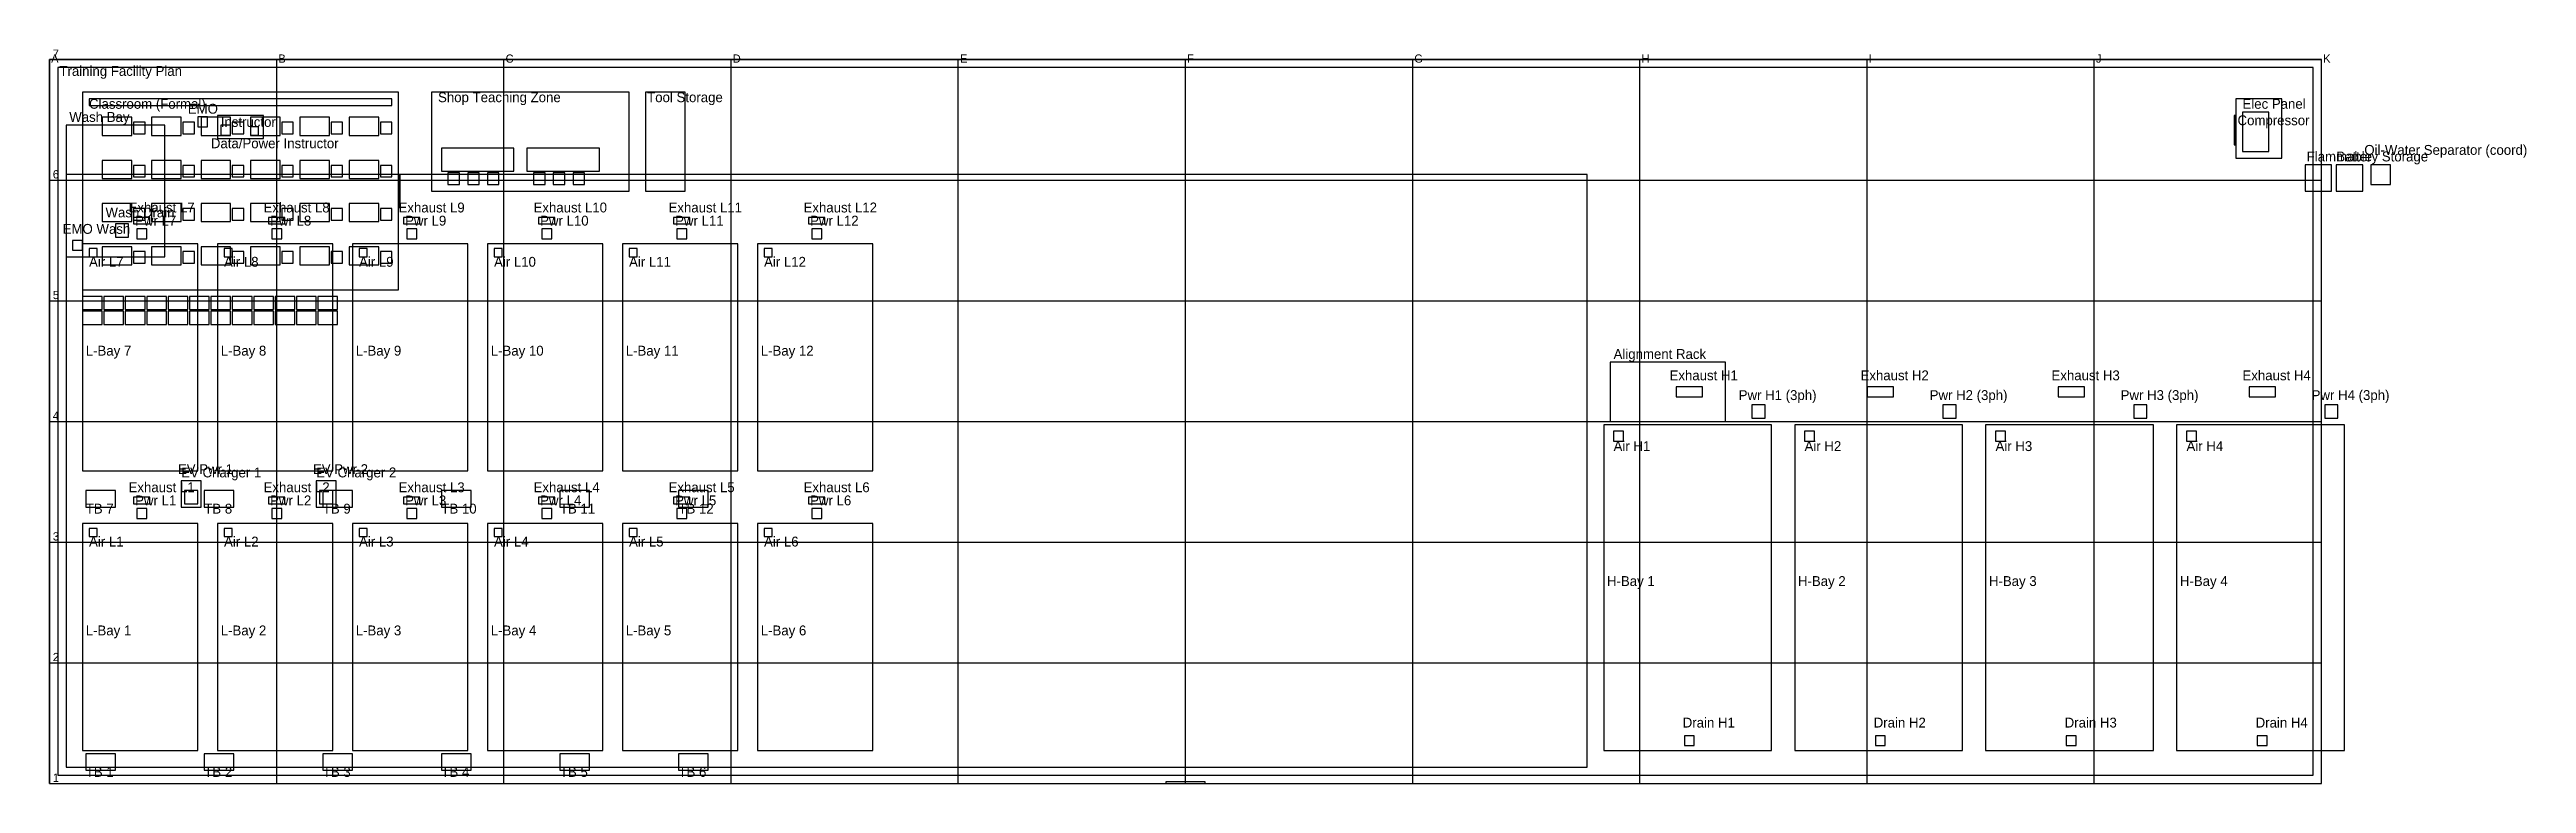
# Model space of a CAD drawing. Header units: metres. Extents: x 0 to 75.2, y 0 to 22.3.
import ezdxf

# ---------------------------------------------------------------- set-up
doc = ezdxf.new("R2010")
doc.units = ezdxf.units.M
for name, color, linetype in [('A-DOOR', 3, 'Continuous'), ('A-GRID', 8, 'Continuous'), ('A-WALL-EXT', 1, 'Continuous'), ('A-WALL-INT', 1, 'Continuous'), ('E-DATA', 5, 'Continuous'), ('E-EMERG', 1, 'Continuous'), ('E-PANEL', 1, 'Continuous'), ('E-POWER-3PH', 4, 'Continuous'), ('E-POWER-OUT', 4, 'Continuous'), ('EQ-ALIGN', 3, 'Continuous'), ('EQ-BATT', 2, 'Continuous'), ('EQ-CHARGE', 4, 'Continuous'), ('EQ-COMP', 2, 'Continuous'), ('EQ-FLAM', 1, 'Continuous'), ('EQ-LIFT', 3, 'Continuous'), ('EQ-TOOLBOX', 5, 'Continuous'), ('EQ-WASH', 2, 'Continuous'), ('FURN-BOARD', 7, 'Continuous'), ('FURN-CHAIR', 7, 'Continuous'), ('FURN-DESK', 7, 'Continuous'), ('FURN-LOCKER', 7, 'Continuous'), ('FURN-STOR', 7, 'Continuous'), ('FURN-TABLE', 7, 'Continuous'), ('M-EXHAUST', 10, 'Continuous'), ('P-AIR', 6, 'Continuous'), ('P-DRAIN', 2, 'Continuous'), ('P-OILSEP', 2, 'Continuous'), ('ROOM-LABEL', 7, 'Continuous')]:
    doc.layers.add(name, color=color, linetype=linetype)

msp = doc.modelspace()

# ---------------------------------------------------------------- linework, layer by layer
at = {"layer": 'A-DOOR', "color": 7}
for points in [[(66.35, 19.4), (66.4, 19.4), (66.4, 20.3), (66.35, 20.3), (66.35, 19.4)], [(10.6, 17.5), (10.65, 17.5), (10.65, 18.5), (10.6, 18.5), (10.6, 17.5)], [(33.9, 0), (35.1, 0), (35.1, 0.05), (33.9, 0.05), (33.9, 0)]]:
    msp.add_lwpolyline(points, dxfattribs=at)
at = {"layer": 'A-GRID', "color": 8}
for points in [[(0, 0), (0, 22)], [(0, 22), (69, 22)], [(6.9, 0), (6.9, 22)], [(13.8, 0), (13.8, 22)], [(20.7, 0), (20.7, 22)], [(27.6, 0), (27.6, 22)], [(34.5, 0), (34.5, 22)], [(41.4, 0), (41.4, 22)], [(48.3, 0), (48.3, 22)], [(55.2, 0), (55.2, 22)], [(62.1, 0), (62.1, 22)], [(69, 0), (69, 22)], [(0, 18.333), (69, 18.333)], [(0, 14.667), (69, 14.667)], [(0, 11), (69, 11)], [(0, 7.333), (69, 7.333)], [(0, 3.667), (69, 3.667)], [(0, 0), (69, 0)]]:
    msp.add_lwpolyline(points, dxfattribs=at)
at = {"layer": 'A-WALL-EXT', "color": 7}
msp.add_lwpolyline([(0, 0), (69, 0), (69, 22), (0, 22), (0, 0)], dxfattribs=at)
at = {"layer": 'A-WALL-INT', "color": 1}
for points in [[(0.25, 0.25), (68.75, 0.25), (68.75, 21.75), (0.25, 21.75), (0.25, 0.25)], [(0.5, 0.5), (46.7, 0.5), (46.7, 18.5), (0.5, 18.5), (0.5, 0.5)]]:
    msp.add_lwpolyline(points, dxfattribs=at)
at = {"layer": 'A-WALL-INT', "color": 7}
msp.add_lwpolyline([(1, 15), (10.6, 15), (10.6, 21), (1, 21), (1, 15)], dxfattribs=at)
at = {"layer": 'E-DATA', "color": 7}
msp.add_lwpolyline([(6.1, 19.7), (6.35, 19.7), (6.35, 19.95), (6.1, 19.95), (6.1, 19.7)], dxfattribs=at)
at = {"layer": 'E-EMERG', "color": 7}
for points in [[(4.5, 19.95), (4.8, 19.95), (4.8, 20.25), (4.5, 20.25), (4.5, 19.95)], [(0.7, 16.2), (1, 16.2), (1, 16.5), (0.7, 16.5), (0.7, 16.2)]]:
    msp.add_lwpolyline(points, dxfattribs=at)
at = {"layer": 'E-PANEL', "color": 7}
msp.add_lwpolyline([(66.6, 19.2), (67.4, 19.2), (67.4, 20.4), (66.6, 20.4), (66.6, 19.2)], dxfattribs=at)
at = {"layer": 'E-POWER-3PH', "color": 7}
for points in [[(51.7, 11.1), (52.1, 11.1), (52.1, 11.5), (51.7, 11.5), (51.7, 11.1)], [(57.5, 11.1), (57.9, 11.1), (57.9, 11.5), (57.5, 11.5), (57.5, 11.1)], [(63.3, 11.1), (63.7, 11.1), (63.7, 11.5), (63.3, 11.5), (63.3, 11.1)], [(69.1, 11.1), (69.5, 11.1), (69.5, 11.5), (69.1, 11.5), (69.1, 11.1)], [(4.1, 8.5), (4.5, 8.5), (4.5, 8.9), (4.1, 8.9), (4.1, 8.5)], [(8.2, 8.5), (8.6, 8.5), (8.6, 8.9), (8.2, 8.9), (8.2, 8.5)]]:
    msp.add_lwpolyline(points, dxfattribs=at)
at = {"layer": 'E-POWER-OUT', "color": 7}
for points in [[(5.2, 19.7), (5.5, 19.7), (5.5, 20), (5.2, 20), (5.2, 19.7)], [(2.65, 16.55), (2.95, 16.55), (2.95, 16.85), (2.65, 16.85), (2.65, 16.55)], [(6.75, 16.55), (7.05, 16.55), (7.05, 16.85), (6.75, 16.85), (6.75, 16.55)], [(10.85, 16.55), (11.15, 16.55), (11.15, 16.85), (10.85, 16.85), (10.85, 16.55)], [(14.95, 16.55), (15.25, 16.55), (15.25, 16.85), (14.95, 16.85), (14.95, 16.55)], [(19.05, 16.55), (19.35, 16.55), (19.35, 16.85), (19.05, 16.85), (19.05, 16.55)], [(23.15, 16.55), (23.45, 16.55), (23.45, 16.85), (23.15, 16.85), (23.15, 16.55)], [(2.65, 8.05), (2.95, 8.05), (2.95, 8.35), (2.65, 8.35), (2.65, 8.05)], [(6.75, 8.05), (7.05, 8.05), (7.05, 8.35), (6.75, 8.35), (6.75, 8.05)], [(10.85, 8.05), (11.15, 8.05), (11.15, 8.35), (10.85, 8.35), (10.85, 8.05)], [(14.95, 8.05), (15.25, 8.05), (15.25, 8.35), (14.95, 8.35), (14.95, 8.05)], [(19.05, 8.05), (19.35, 8.05), (19.35, 8.35), (19.05, 8.35), (19.05, 8.05)], [(23.15, 8.05), (23.45, 8.05), (23.45, 8.35), (23.15, 8.35), (23.15, 8.05)]]:
    msp.add_lwpolyline(points, dxfattribs=at)
at = {"layer": 'EQ-ALIGN', "color": 7}
msp.add_lwpolyline([(47.4, 11), (50.9, 11), (50.9, 12.8), (47.4, 12.8), (47.4, 11)], dxfattribs=at)
at = {"layer": 'EQ-BATT', "color": 7}
msp.add_lwpolyline([(69.45, 18), (70.25, 18), (70.25, 18.8), (69.45, 18.8), (69.45, 18)], dxfattribs=at)
at = {"layer": 'EQ-CHARGE', "color": 7}
for points in [[(4, 8.4), (4.6, 8.4), (4.6, 9.2), (4, 9.2), (4, 8.4)], [(8.1, 8.4), (8.7, 8.4), (8.7, 9.2), (8.1, 9.2), (8.1, 8.4)]]:
    msp.add_lwpolyline(points, dxfattribs=at)
at = {"layer": 'EQ-COMP', "color": 7}
msp.add_lwpolyline([(66.4, 19), (67.8, 19), (67.8, 20.8), (66.4, 20.8), (66.4, 19)], dxfattribs=at)
at = {"layer": 'EQ-FLAM', "color": 7}
msp.add_lwpolyline([(68.5, 18), (69.3, 18), (69.3, 18.8), (68.5, 18.8), (68.5, 18)], dxfattribs=at)
at = {"layer": 'EQ-LIFT', "color": 7}
for points in [[(1, 9.5), (4.5, 9.5), (4.5, 16.4), (1, 16.4), (1, 9.5)], [(5.1, 9.5), (8.6, 9.5), (8.6, 16.4), (5.1, 16.4), (5.1, 9.5)], [(9.2, 9.5), (12.7, 9.5), (12.7, 16.4), (9.2, 16.4), (9.2, 9.5)], [(13.3, 9.5), (16.8, 9.5), (16.8, 16.4), (13.3, 16.4), (13.3, 9.5)], [(17.4, 9.5), (20.9, 9.5), (20.9, 16.4), (17.4, 16.4), (17.4, 9.5)], [(21.5, 9.5), (25, 9.5), (25, 16.4), (21.5, 16.4), (21.5, 9.5)], [(47.2, 1), (52.3, 1), (52.3, 10.9), (47.2, 10.9), (47.2, 1)], [(53, 1), (58.1, 1), (58.1, 10.9), (53, 10.9), (53, 1)], [(58.8, 1), (63.9, 1), (63.9, 10.9), (58.8, 10.9), (58.8, 1)], [(64.6, 1), (69.7, 1), (69.7, 10.9), (64.6, 10.9), (64.6, 1)], [(1, 1), (4.5, 1), (4.5, 7.9), (1, 7.9), (1, 1)], [(5.1, 1), (8.6, 1), (8.6, 7.9), (5.1, 7.9), (5.1, 1)], [(9.2, 1), (12.7, 1), (12.7, 7.9), (9.2, 7.9), (9.2, 1)], [(13.3, 1), (16.8, 1), (16.8, 7.9), (13.3, 7.9), (13.3, 1)], [(17.4, 1), (20.9, 1), (20.9, 7.9), (17.4, 7.9), (17.4, 1)], [(21.5, 1), (25, 1), (25, 7.9), (21.5, 7.9), (21.5, 1)]]:
    msp.add_lwpolyline(points, dxfattribs=at)
at = {"layer": 'EQ-TOOLBOX', "color": 7}
for points in [[(1.1, 8.4), (2, 8.4), (2, 8.9), (1.1, 8.9), (1.1, 8.4)], [(4.7, 8.4), (5.6, 8.4), (5.6, 8.9), (4.7, 8.9), (4.7, 8.4)], [(8.3, 8.4), (9.2, 8.4), (9.2, 8.9), (8.3, 8.9), (8.3, 8.4)], [(11.9, 8.4), (12.8, 8.4), (12.8, 8.9), (11.9, 8.9), (11.9, 8.4)], [(15.5, 8.4), (16.4, 8.4), (16.4, 8.9), (15.5, 8.9), (15.5, 8.4)], [(19.1, 8.4), (20, 8.4), (20, 8.9), (19.1, 8.9), (19.1, 8.4)], [(1.1, 0.4), (2, 0.4), (2, 0.9), (1.1, 0.9), (1.1, 0.4)], [(4.7, 0.4), (5.6, 0.4), (5.6, 0.9), (4.7, 0.9), (4.7, 0.4)], [(8.3, 0.4), (9.2, 0.4), (9.2, 0.9), (8.3, 0.9), (8.3, 0.4)], [(11.9, 0.4), (12.8, 0.4), (12.8, 0.9), (11.9, 0.9), (11.9, 0.4)], [(15.5, 0.4), (16.4, 0.4), (16.4, 0.9), (15.5, 0.9), (15.5, 0.4)], [(19.1, 0.4), (20, 0.4), (20, 0.9), (19.1, 0.9), (19.1, 0.4)]]:
    msp.add_lwpolyline(points, dxfattribs=at)
at = {"layer": 'EQ-WASH', "color": 7}
msp.add_lwpolyline([(0.5, 16), (3.5, 16), (3.5, 20), (0.5, 20), (0.5, 16)], dxfattribs=at)
at = {"layer": 'FURN-BOARD', "color": 7}
msp.add_lwpolyline([(1.2, 20.6), (10.4, 20.6), (10.4, 20.8), (1.2, 20.8), (1.2, 20.6)], dxfattribs=at)
at = {"layer": 'FURN-CHAIR', "color": 7}
for points in [[(2.55, 19.74), (2.9, 19.74), (2.9, 20.09), (2.55, 20.09), (2.55, 19.74)], [(4.05, 19.74), (4.4, 19.74), (4.4, 20.09), (4.05, 20.09), (4.05, 19.74)], [(5.55, 19.74), (5.9, 19.74), (5.9, 20.09), (5.55, 20.09), (5.55, 19.74)], [(7.05, 19.74), (7.4, 19.74), (7.4, 20.09), (7.05, 20.09), (7.05, 19.74)], [(8.55, 19.74), (8.9, 19.74), (8.9, 20.09), (8.55, 20.09), (8.55, 19.74)], [(10.05, 19.74), (10.4, 19.74), (10.4, 20.09), (10.05, 20.09), (10.05, 19.74)], [(2.55, 18.43), (2.9, 18.43), (2.9, 18.78), (2.55, 18.78), (2.55, 18.43)], [(4.05, 18.43), (4.4, 18.43), (4.4, 18.78), (4.05, 18.78), (4.05, 18.43)], [(5.55, 18.43), (5.9, 18.43), (5.9, 18.78), (5.55, 18.78), (5.55, 18.43)], [(7.05, 18.43), (7.4, 18.43), (7.4, 18.78), (7.05, 18.78), (7.05, 18.43)], [(8.55, 18.43), (8.9, 18.43), (8.9, 18.78), (8.55, 18.78), (8.55, 18.43)], [(10.05, 18.43), (10.4, 18.43), (10.4, 18.78), (10.05, 18.78), (10.05, 18.43)], [(12.1, 18.2), (12.45, 18.2), (12.45, 18.55), (12.1, 18.55), (12.1, 18.2)], [(12.7, 18.2), (13.05, 18.2), (13.05, 18.55), (12.7, 18.55), (12.7, 18.2)], [(13.3, 18.2), (13.65, 18.2), (13.65, 18.55), (13.3, 18.55), (13.3, 18.2)], [(14.7, 18.2), (15.05, 18.2), (15.05, 18.55), (14.7, 18.55), (14.7, 18.2)], [(15.3, 18.2), (15.65, 18.2), (15.65, 18.55), (15.3, 18.55), (15.3, 18.2)], [(15.9, 18.2), (16.25, 18.2), (16.25, 18.55), (15.9, 18.55), (15.9, 18.2)], [(2.55, 17.12), (2.9, 17.12), (2.9, 17.47), (2.55, 17.47), (2.55, 17.12)], [(4.05, 17.12), (4.4, 17.12), (4.4, 17.47), (4.05, 17.47), (4.05, 17.12)], [(5.55, 17.12), (5.9, 17.12), (5.9, 17.47), (5.55, 17.47), (5.55, 17.12)], [(7.05, 17.12), (7.4, 17.12), (7.4, 17.47), (7.05, 17.47), (7.05, 17.12)], [(8.55, 17.12), (8.9, 17.12), (8.9, 17.47), (8.55, 17.47), (8.55, 17.12)], [(10.05, 17.12), (10.4, 17.12), (10.4, 17.47), (10.05, 17.47), (10.05, 17.12)], [(2.55, 15.81), (2.9, 15.81), (2.9, 16.16), (2.55, 16.16), (2.55, 15.81)], [(4.05, 15.81), (4.4, 15.81), (4.4, 16.16), (4.05, 16.16), (4.05, 15.81)], [(5.55, 15.81), (5.9, 15.81), (5.9, 16.16), (5.55, 16.16), (5.55, 15.81)], [(7.05, 15.81), (7.4, 15.81), (7.4, 16.16), (7.05, 16.16), (7.05, 15.81)], [(8.55, 15.81), (8.9, 15.81), (8.9, 16.16), (8.55, 16.16), (8.55, 15.81)], [(10.05, 15.81), (10.4, 15.81), (10.4, 16.16), (10.05, 16.16), (10.05, 15.81)]]:
    msp.add_lwpolyline(points, dxfattribs=at)
at = {"layer": 'FURN-DESK', "color": 7}
for points in [[(1.6, 19.69), (2.5, 19.69), (2.5, 20.24), (1.6, 20.24), (1.6, 19.69)], [(3.1, 19.69), (4, 19.69), (4, 20.24), (3.1, 20.24), (3.1, 19.69)], [(4.6, 19.69), (5.5, 19.69), (5.5, 20.24), (4.6, 20.24), (4.6, 19.69)], [(5.1, 19.6), (6.5, 19.6), (6.5, 20.3), (5.1, 20.3), (5.1, 19.6)], [(6.1, 19.69), (7, 19.69), (7, 20.24), (6.1, 20.24), (6.1, 19.69)], [(7.6, 19.69), (8.5, 19.69), (8.5, 20.24), (7.6, 20.24), (7.6, 19.69)], [(9.1, 19.69), (10, 19.69), (10, 20.24), (9.1, 20.24), (9.1, 19.69)], [(1.6, 18.38), (2.5, 18.38), (2.5, 18.93), (1.6, 18.93), (1.6, 18.38)], [(3.1, 18.38), (4, 18.38), (4, 18.93), (3.1, 18.93), (3.1, 18.38)], [(4.6, 18.38), (5.5, 18.38), (5.5, 18.93), (4.6, 18.93), (4.6, 18.38)], [(6.1, 18.38), (7, 18.38), (7, 18.93), (6.1, 18.93), (6.1, 18.38)], [(7.6, 18.38), (8.5, 18.38), (8.5, 18.93), (7.6, 18.93), (7.6, 18.38)], [(9.1, 18.38), (10, 18.38), (10, 18.93), (9.1, 18.93), (9.1, 18.38)], [(1.6, 17.07), (2.5, 17.07), (2.5, 17.62), (1.6, 17.62), (1.6, 17.07)], [(3.1, 17.07), (4, 17.07), (4, 17.62), (3.1, 17.62), (3.1, 17.07)], [(4.6, 17.07), (5.5, 17.07), (5.5, 17.62), (4.6, 17.62), (4.6, 17.07)], [(6.1, 17.07), (7, 17.07), (7, 17.62), (6.1, 17.62), (6.1, 17.07)], [(7.6, 17.07), (8.5, 17.07), (8.5, 17.62), (7.6, 17.62), (7.6, 17.07)], [(9.1, 17.07), (10, 17.07), (10, 17.62), (9.1, 17.62), (9.1, 17.07)], [(1.6, 15.76), (2.5, 15.76), (2.5, 16.31), (1.6, 16.31), (1.6, 15.76)], [(3.1, 15.76), (4, 15.76), (4, 16.31), (3.1, 16.31), (3.1, 15.76)], [(4.6, 15.76), (5.5, 15.76), (5.5, 16.31), (4.6, 16.31), (4.6, 15.76)], [(6.1, 15.76), (7, 15.76), (7, 16.31), (6.1, 16.31), (6.1, 15.76)], [(7.6, 15.76), (8.5, 15.76), (8.5, 16.31), (7.6, 16.31), (7.6, 15.76)], [(9.1, 15.76), (10, 15.76), (10, 16.31), (9.1, 16.31), (9.1, 15.76)]]:
    msp.add_lwpolyline(points, dxfattribs=at)
at = {"layer": 'FURN-LOCKER', "color": 7}
for points in [[(1, 14.4), (1.6, 14.4), (1.6, 14.8), (1, 14.8), (1, 14.4)], [(1, 13.95), (1.6, 13.95), (1.6, 14.35), (1, 14.35), (1, 13.95)], [(1.65, 14.4), (2.25, 14.4), (2.25, 14.8), (1.65, 14.8), (1.65, 14.4)], [(1.65, 13.95), (2.25, 13.95), (2.25, 14.35), (1.65, 14.35), (1.65, 13.95)], [(2.3, 14.4), (2.9, 14.4), (2.9, 14.8), (2.3, 14.8), (2.3, 14.4)], [(2.3, 13.95), (2.9, 13.95), (2.9, 14.35), (2.3, 14.35), (2.3, 13.95)], [(2.95, 14.4), (3.55, 14.4), (3.55, 14.8), (2.95, 14.8), (2.95, 14.4)], [(2.95, 13.95), (3.55, 13.95), (3.55, 14.35), (2.95, 14.35), (2.95, 13.95)], [(3.6, 14.4), (4.2, 14.4), (4.2, 14.8), (3.6, 14.8), (3.6, 14.4)], [(3.6, 13.95), (4.2, 13.95), (4.2, 14.35), (3.6, 14.35), (3.6, 13.95)], [(4.25, 14.4), (4.85, 14.4), (4.85, 14.8), (4.25, 14.8), (4.25, 14.4)], [(4.25, 13.95), (4.85, 13.95), (4.85, 14.35), (4.25, 14.35), (4.25, 13.95)], [(4.9, 14.4), (5.5, 14.4), (5.5, 14.8), (4.9, 14.8), (4.9, 14.4)], [(4.9, 13.95), (5.5, 13.95), (5.5, 14.35), (4.9, 14.35), (4.9, 13.95)], [(5.55, 14.4), (6.15, 14.4), (6.15, 14.8), (5.55, 14.8), (5.55, 14.4)], [(5.55, 13.95), (6.15, 13.95), (6.15, 14.35), (5.55, 14.35), (5.55, 13.95)], [(6.2, 14.4), (6.8, 14.4), (6.8, 14.8), (6.2, 14.8), (6.2, 14.4)], [(6.2, 13.95), (6.8, 13.95), (6.8, 14.35), (6.2, 14.35), (6.2, 13.95)], [(6.85, 14.4), (7.45, 14.4), (7.45, 14.8), (6.85, 14.8), (6.85, 14.4)], [(6.85, 13.95), (7.45, 13.95), (7.45, 14.35), (6.85, 14.35), (6.85, 13.95)], [(7.5, 14.4), (8.1, 14.4), (8.1, 14.8), (7.5, 14.8), (7.5, 14.4)], [(7.5, 13.95), (8.1, 13.95), (8.1, 14.35), (7.5, 14.35), (7.5, 13.95)], [(8.15, 14.4), (8.75, 14.4), (8.75, 14.8), (8.15, 14.8), (8.15, 14.4)], [(8.15, 13.95), (8.75, 13.95), (8.75, 14.35), (8.15, 14.35), (8.15, 13.95)]]:
    msp.add_lwpolyline(points, dxfattribs=at)
at = {"layer": 'FURN-STOR', "color": 7}
msp.add_lwpolyline([(18.1, 18), (19.3, 18), (19.3, 21), (18.1, 21), (18.1, 18)], dxfattribs=at)
at = {"layer": 'FURN-TABLE', "color": 7}
for points in [[(11.6, 18), (17.6, 18), (17.6, 21), (11.6, 21), (11.6, 18)], [(11.9, 18.6), (14.1, 18.6), (14.1, 19.3), (11.9, 19.3), (11.9, 18.6)], [(14.5, 18.6), (16.7, 18.6), (16.7, 19.3), (14.5, 19.3), (14.5, 18.6)]]:
    msp.add_lwpolyline(points, dxfattribs=at)
at = {"layer": 'M-EXHAUST', "color": 7}
for points in [[(2.55, 17), (3.05, 17), (3.05, 17.2), (2.55, 17.2), (2.55, 17)], [(6.65, 17), (7.15, 17), (7.15, 17.2), (6.65, 17.2), (6.65, 17)], [(10.75, 17), (11.25, 17), (11.25, 17.2), (10.75, 17.2), (10.75, 17)], [(14.85, 17), (15.35, 17), (15.35, 17.2), (14.85, 17.2), (14.85, 17)], [(18.95, 17), (19.45, 17), (19.45, 17.2), (18.95, 17.2), (18.95, 17)], [(23.05, 17), (23.55, 17), (23.55, 17.2), (23.05, 17.2), (23.05, 17)], [(49.4, 11.75), (50.2, 11.75), (50.2, 12.05), (49.4, 12.05), (49.4, 11.75)], [(55.2, 11.75), (56, 11.75), (56, 12.05), (55.2, 12.05), (55.2, 11.75)], [(61, 11.75), (61.8, 11.75), (61.8, 12.05), (61, 12.05), (61, 11.75)], [(66.8, 11.75), (67.6, 11.75), (67.6, 12.05), (66.8, 12.05), (66.8, 11.75)], [(2.55, 8.5), (3.05, 8.5), (3.05, 8.7), (2.55, 8.7), (2.55, 8.5)], [(6.65, 8.5), (7.15, 8.5), (7.15, 8.7), (6.65, 8.7), (6.65, 8.5)], [(10.75, 8.5), (11.25, 8.5), (11.25, 8.7), (10.75, 8.7), (10.75, 8.5)], [(14.85, 8.5), (15.35, 8.5), (15.35, 8.7), (14.85, 8.7), (14.85, 8.5)], [(18.95, 8.5), (19.45, 8.5), (19.45, 8.7), (18.95, 8.7), (18.95, 8.5)], [(23.05, 8.5), (23.55, 8.5), (23.55, 8.7), (23.05, 8.7), (23.05, 8.5)]]:
    msp.add_lwpolyline(points, dxfattribs=at)
at = {"layer": 'P-AIR', "color": 7}
for points in [[(1.2, 16), (1.45, 16), (1.45, 16.25), (1.2, 16.25), (1.2, 16)], [(5.3, 16), (5.55, 16), (5.55, 16.25), (5.3, 16.25), (5.3, 16)], [(9.4, 16), (9.65, 16), (9.65, 16.25), (9.4, 16.25), (9.4, 16)], [(13.5, 16), (13.75, 16), (13.75, 16.25), (13.5, 16.25), (13.5, 16)], [(17.6, 16), (17.85, 16), (17.85, 16.25), (17.6, 16.25), (17.6, 16)], [(21.7, 16), (21.95, 16), (21.95, 16.25), (21.7, 16.25), (21.7, 16)], [(47.5, 10.4), (47.8, 10.4), (47.8, 10.7), (47.5, 10.7), (47.5, 10.4)], [(53.3, 10.4), (53.6, 10.4), (53.6, 10.7), (53.3, 10.7), (53.3, 10.4)], [(59.1, 10.4), (59.4, 10.4), (59.4, 10.7), (59.1, 10.7), (59.1, 10.4)], [(64.9, 10.4), (65.2, 10.4), (65.2, 10.7), (64.9, 10.7), (64.9, 10.4)], [(1.2, 7.5), (1.45, 7.5), (1.45, 7.75), (1.2, 7.75), (1.2, 7.5)], [(5.3, 7.5), (5.55, 7.5), (5.55, 7.75), (5.3, 7.75), (5.3, 7.5)], [(9.4, 7.5), (9.65, 7.5), (9.65, 7.75), (9.4, 7.75), (9.4, 7.5)], [(13.5, 7.5), (13.75, 7.5), (13.75, 7.75), (13.5, 7.75), (13.5, 7.5)], [(17.6, 7.5), (17.85, 7.5), (17.85, 7.75), (17.6, 7.75), (17.6, 7.5)], [(21.7, 7.5), (21.95, 7.5), (21.95, 7.75), (21.7, 7.75), (21.7, 7.5)]]:
    msp.add_lwpolyline(points, dxfattribs=at)
at = {"layer": 'P-DRAIN', "color": 7}
for points in [[(2, 16.6), (2.4, 16.6), (2.4, 17), (2, 17), (2, 16.6)], [(49.65, 1.15), (49.95, 1.15), (49.95, 1.45), (49.65, 1.45), (49.65, 1.15)], [(55.45, 1.15), (55.75, 1.15), (55.75, 1.45), (55.45, 1.45), (55.45, 1.15)], [(61.25, 1.15), (61.55, 1.15), (61.55, 1.45), (61.25, 1.45), (61.25, 1.15)], [(67.05, 1.15), (67.35, 1.15), (67.35, 1.45), (67.05, 1.45), (67.05, 1.15)]]:
    msp.add_lwpolyline(points, dxfattribs=at)
at = {"layer": 'P-OILSEP', "color": 7}
msp.add_lwpolyline([(70.5, 18.2), (71.1, 18.2), (71.1, 18.8), (70.5, 18.8), (70.5, 18.2)], dxfattribs=at)

# ---------------------------------------------------------------- texts
at = {"layer": 'A-GRID', "color": 7}
for s, p in [('A', (0.05, 21.9)), ('7', (0.1, 22.05)), ('B', (6.95, 21.9)), ('C', (13.85, 21.9)), ('D', (20.75, 21.9)), ('E', (27.65, 21.9)), ('F', (34.55, 21.9)), ('G', (41.45, 21.9)), ('H', (48.35, 21.9)), ('I', (55.25, 21.9)), ('J', (62.15, 21.9)), ('K', (69.05, 21.9)), ('6', (0.1, 18.383)), ('5', (0.1, 14.717)), ('4', (0.1, 11.05)), ('3', (0.1, 7.383)), ('2', (0.1, 3.717)), ('1', (0.1, 0.05))]:
    msp.add_text(s, height=0.25, dxfattribs=at).set_placement(p)
at = {"layer": 'ROOM-LABEL', "color": 7}
for s, p in [('Training Facility Plan', (0.3, 21.5)), ('Wash Bay', (0.6, 20.1)), ('Classroom (Formal)', (1.2, 20.5)), ('EMO', (4.2, 20.35)), ('Shop Teaching Zone', (11.8, 20.7)), ('Tool Storage', (18.15, 20.7)), ('Elec Panel', (66.6, 20.5)), ('Data/Power Instructor', (4.9, 19.3)), ('Instructor', (5.2, 19.95)), ('Compressor', (66.45, 20)), ('Flammable', (68.55, 18.9)), ('Battery Storage', (69.45, 18.9)), ('Oil-Water Separator (coord)', (70.3, 19.1)), ('Wash Drain', (1.7, 17.2)), ('Exhaust L7', (2.4, 17.35)), ('Exhaust L8', (6.5, 17.35)), ('Exhaust L9', (10.6, 17.35)), ('Exhaust L10', (14.7, 17.35)), ('Exhaust L11', (18.8, 17.35)), ('Exhaust L12', (22.9, 17.35)), ('EMO Wash', (0.4, 16.7)), ('Pwr L7', (2.6, 16.95)), ('Pwr L8', (6.7, 16.95)), ('Pwr L9', (10.8, 16.95)), ('Pwr L10', (14.9, 16.95)), ('Pwr L11', (19, 16.95)), ('Pwr L12', (23.1, 16.95)), ('Air L7', (1.2, 15.7)), ('Air L8', (5.3, 15.7)), ('Air L9', (9.4, 15.7)), ('Air L10', (13.5, 15.7)), ('Air L11', (17.6, 15.7)), ('Air L12', (21.7, 15.7)), ('L-Bay 7', (1.1, 13)), ('L-Bay 8', (5.2, 13)), ('L-Bay 9', (9.3, 13)), ('L-Bay 10', (13.4, 13)), ('L-Bay 11', (17.5, 13)), ('L-Bay 12', (21.6, 13)), ('Alignment Rack', (47.5, 12.9)), ('Exhaust H1', (49.2, 12.25)), ('Exhaust H2', (55, 12.25)), ('Exhaust H3', (60.8, 12.25)), ('Exhaust H4', (66.6, 12.25)), ('Pwr H1 (3ph)', (51.3, 11.65)), ('Pwr H2 (3ph)', (57.1, 11.65)), ('Pwr H3 (3ph)', (62.9, 11.65)), ('Pwr H4 (3ph)', (68.7, 11.65)), ('Air H1', (47.5, 10.1)), ('Air H2', (53.3, 10.1)), ('Air H3', (59.1, 10.1)), ('Air H4', (64.9, 10.1)), ('Exhaust L1', (2.4, 8.85)), ('EV Pwr 1', (3.9, 9.4)), ('EV Charger 1', (4, 9.3)), ('Exhaust L2', (6.5, 8.85)), ('EV Pwr 2', (8, 9.4)), ('EV Charger 2', (8.1, 9.3)), ('Exhaust L3', (10.6, 8.85)), ('Exhaust L4', (14.7, 8.85)), ('Exhaust L5', (18.8, 8.85)), ('Exhaust L6', (22.9, 8.85)), ('TB 7', (1.1, 8.2)), ('Pwr L1', (2.6, 8.45)), ('TB 8', (4.7, 8.2)), ('Pwr L2', (6.7, 8.45)), ('TB 9', (8.3, 8.2)), ('Pwr L3', (10.8, 8.45)), ('TB 10', (11.9, 8.2)), ('Pwr L4', (14.9, 8.45)), ('TB 11', (15.5, 8.2)), ('Pwr L5', (19, 8.45)), ('TB 12', (19.1, 8.2)), ('Pwr L6', (23.1, 8.45)), ('Air L1', (1.2, 7.2)), ('Air L2', (5.3, 7.2)), ('Air L3', (9.4, 7.2)), ('Air L4', (13.5, 7.2)), ('Air L5', (17.6, 7.2)), ('Air L6', (21.7, 7.2)), ('H-Bay 1', (47.3, 6)), ('H-Bay 2', (53.1, 6)), ('H-Bay 3', (58.9, 6)), ('H-Bay 4', (64.7, 6)), ('L-Bay 1', (1.1, 4.5)), ('L-Bay 2', (5.2, 4.5)), ('L-Bay 3', (9.3, 4.5)), ('L-Bay 4', (13.4, 4.5)), ('L-Bay 5', (17.5, 4.5)), ('L-Bay 6', (21.6, 4.5)), ('Drain H1', (49.6, 1.7)), ('Drain H2', (55.4, 1.7)), ('Drain H3', (61.2, 1.7)), ('Drain H4', (67, 1.7)), ('TB 1', (1.1, 0.2)), ('TB 2', (4.7, 0.2)), ('TB 3', (8.3, 0.2)), ('TB 4', (11.9, 0.2)), ('TB 5', (15.5, 0.2)), ('TB 6', (19.1, 0.2))]:
    msp.add_text(s, height=0.3, dxfattribs=at).set_placement(p)

doc.saveas('drawing.dxf')
